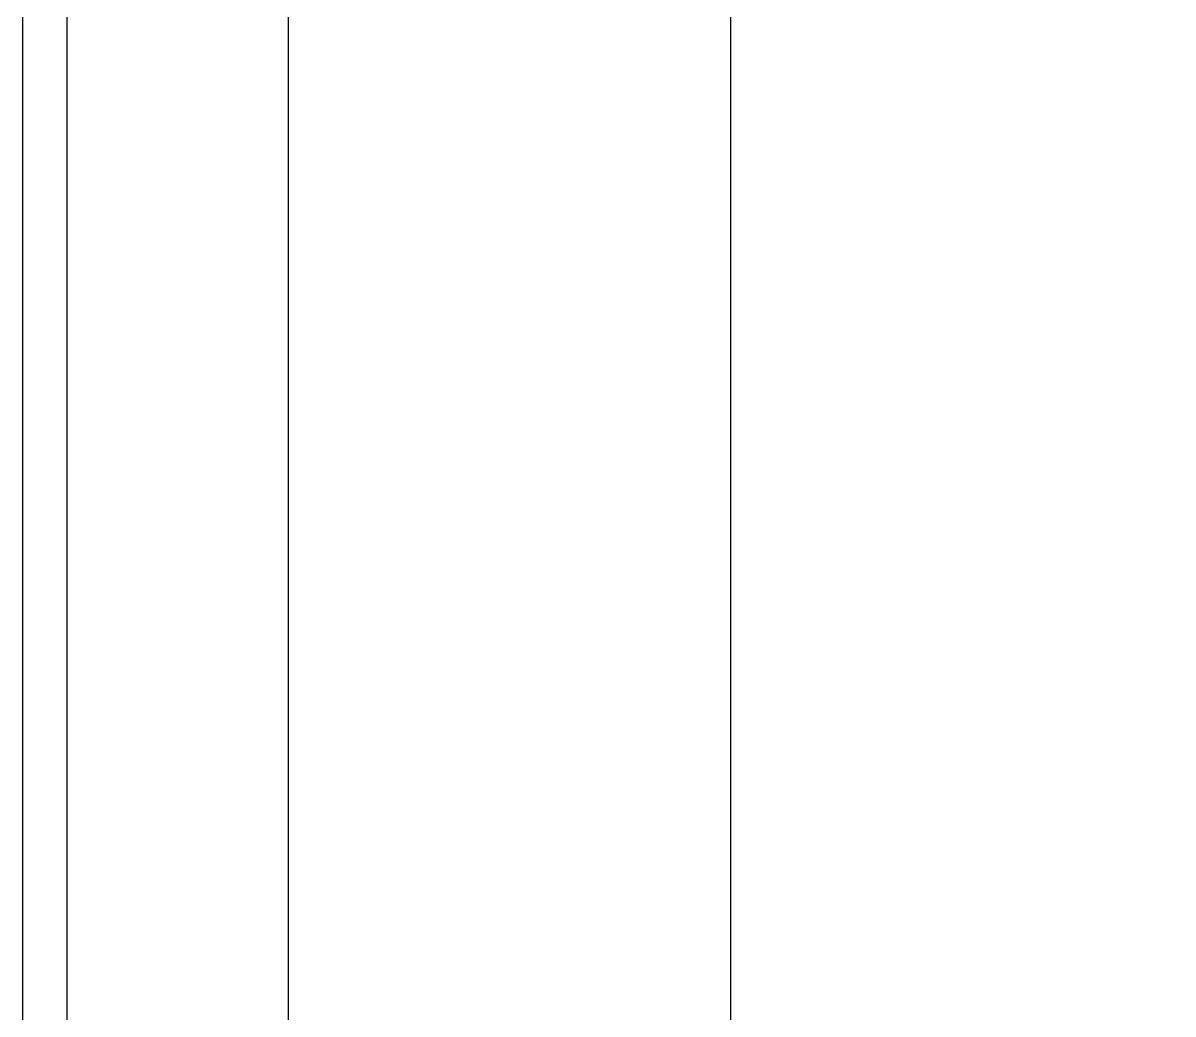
# Model space of a CAD drawing. Header units: inches. Extents: x 21 to 32698, y 13 to 3712.
# Drawn here: x 15026.21 to 15039.21, y 1648.3 to 1659.49 of the extents above; entities that cross this region are included whole.
import ezdxf

# ---------------------------------------------------------------- set-up
doc = ezdxf.new("R2010")
doc.units = ezdxf.units.IN
doc.header["$MEASUREMENT"] = 0
for name, color, linetype, lineweight in [('Z_MİM_-KM-IZO-THERMAL', 8, 'Continuous', 25), ('Z_MİM_-KM-IZO-THERMAL-ROCKWOOL', 8, 'BATTING', 25), ('Z_MİM_-KM-PAINT', 8, 'Continuous', 25), ('Z_MİM_-KM-WALL-PLASTER', 8, 'Continuous', 25)]:
    doc.layers.add(name, color=color, linetype=linetype, lineweight=lineweight)
doc.linetypes.add('BATTING', pattern='A,0.00254,-2.54,[134,ltypeshp.shx,S=2.54,R=0,X=-2.54,Y=0],-5.08,[134,ltypeshp.shx,S=2.54,R=180,X=2.54,Y=0],-2.54', length=10.16254)

msp = doc.modelspace()

# ---------------------------------------------------------------- linework, layer by layer
at = {"layer": 'Z_MİM_-KM-IZO-THERMAL'}
msp.add_lwpolyline([(18844.214, 969.583), (17329.214, 969.583), (17329.214, 999.583), (16654.213, 999.583), (16654.213, 969.583), (15319.214, 969.583), (15319.214, 1624.583), (15029.214, 1624.583), (15029.215, 2594.584), (18844.214, 2594.584)], close=True, dxfattribs=at)
at = {"layer": 'Z_MİM_-KM-IZO-THERMAL-ROCKWOOL', "ltscale": 0.45}
msp.add_lwpolyline([(18839.214, 974.583), (17334.214, 974.583), (17334.214, 1004.583), (16649.213, 1004.583), (16649.213, 974.583), (15324.214, 974.583), (15324.214, 1629.583), (15034.214, 1629.583), (15034.215, 2589.584), (18839.214, 2589.584)], close=True, dxfattribs=at)
at = {"layer": 'Z_MİM_-KM-PAINT'}
msp.add_lwpolyline([(18847.214, 966.583), (17326.214, 966.583), (17326.214, 996.583), (16657.213, 996.583), (16657.213, 966.583), (15316.214, 966.583), (15316.214, 1621.583), (15026.214, 1621.583), (15026.215, 2597.584), (18847.214, 2597.584)], close=True, dxfattribs=at)
at = {"layer": 'Z_MİM_-KM-WALL-PLASTER'}
msp.add_lwpolyline([(18846.714, 967.083), (17326.714, 967.083), (17326.714, 997.083), (16656.713, 997.083), (16656.713, 967.083), (15316.714, 967.083), (15316.714, 1622.083), (15026.714, 1622.083), (15026.715, 2597.084), (18846.714, 2597.084)], close=True, dxfattribs=at)

doc.saveas('drawing.dxf')
